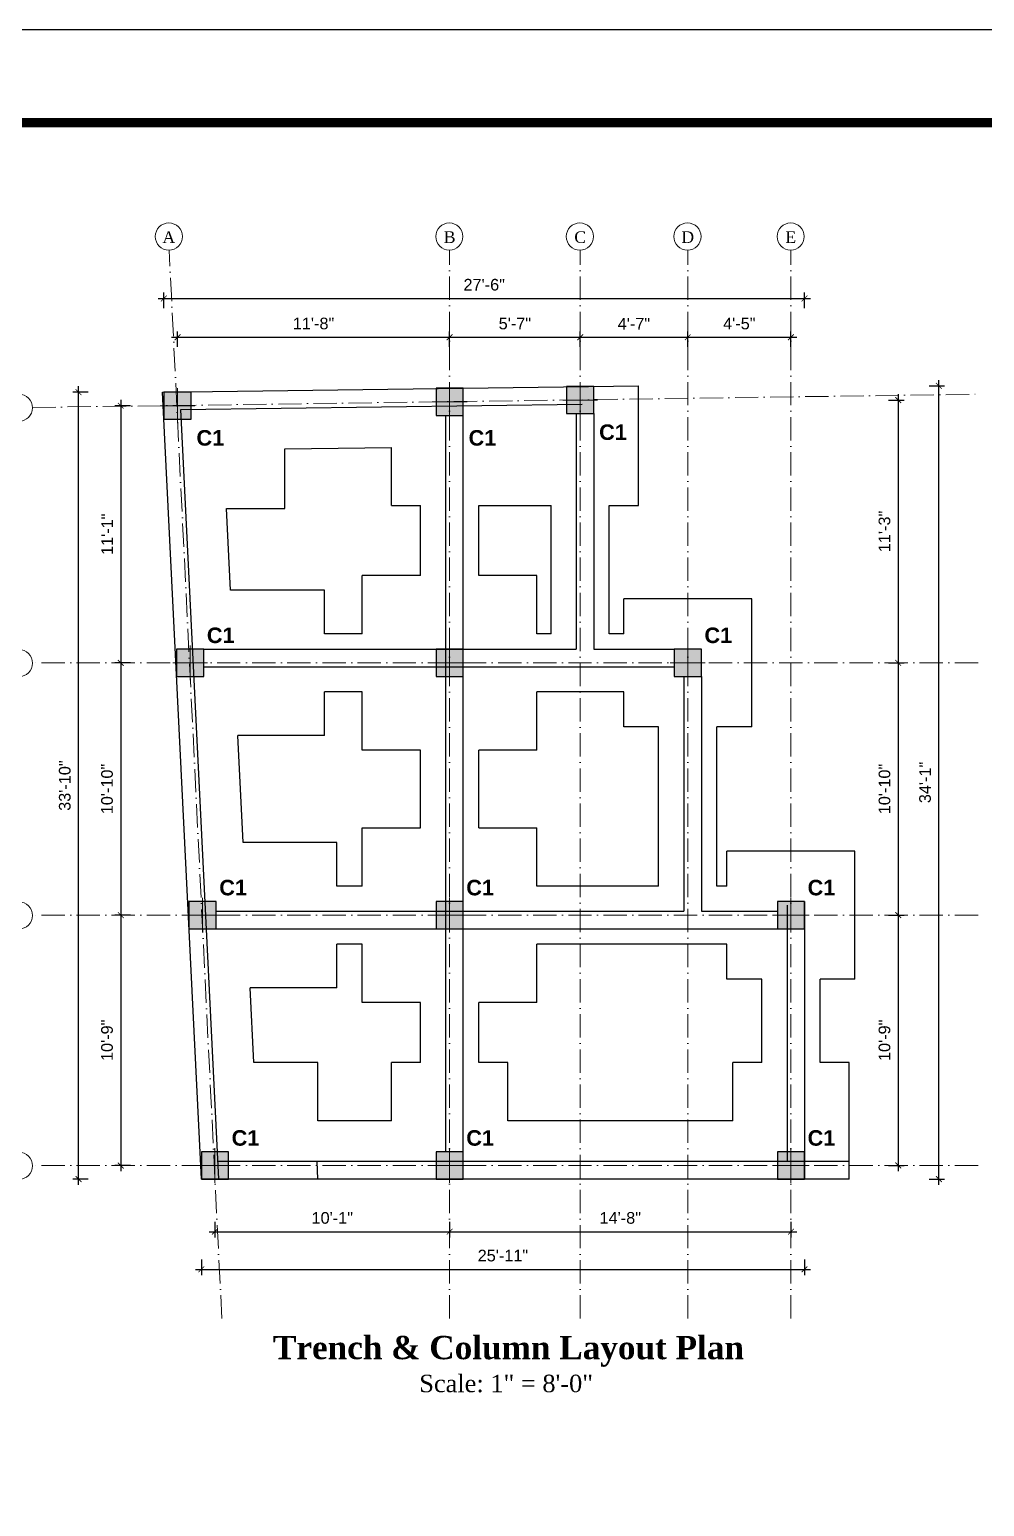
# Model space of a CAD drawing. Header units: inches. Extents: x -4737 to 13205, y 2479 to 13285.
# Drawn here: x 7877 to 8369, y 10558 to 11319 of the extents above; entities that cross this region are included whole.
import ezdxf

# ---------------------------------------------------------------- set-up
doc = ezdxf.new("R2010")
doc.units = ezdxf.units.IN
doc.header["$MEASUREMENT"] = 0
doc.linetypes.add('ACAD_ISO10W100', pattern=[18, 12, -3, 0, -3])
for name, color, linetype, lineweight in [('CL', 30, 'ACAD_ISO10W100', 13), ('column', 24, 'Continuous', 15), ('Dm', 7, 'Continuous', 13), ('hatch', 252, 'Continuous', 0), ('Hatrch', 7, 'Continuous', 5), ('ns_DIMS', 1, 'Continuous', 0), ('ns_TEXT', 7, 'Continuous', 13), ('WALL', 12, 'Continuous', 30)]:
    doc.layers.add(name, color=color, linetype=linetype, lineweight=lineweight)
doc.styles.add('arial 1000', font='arial.ttf')
doc.styles.get("Standard").update_dxf_attribs({"font": 'arial.ttf'})
doc.dimstyles.new("1-8'", dxfattribs={"dimtxt": 6, "dimasz": 3, "dimexe": 3, "dimexo": 6, "dimgap": 4, "dimtad": 1, "dimdec": 0, "dimzin": 0, "dimdsep": 46, "dimlunit": 4, "dimtxsty": 'arial 1000', "dimblk": 'ARCHTICK', "dimcen": 8, "dimdle": 3, "dimclrt": 7, "dimazin": 0, "dimtfac": 1, "dimtdec": 0, "dimtix": 1, "dimtmove": 2, "dimatfit": 3, "dimfxl": 5, "dimfxlon": 1, "dimarcsym": 0})

# ---------------------------------------------------------------- blocks, each defined once
blk = doc.blocks.new('12 12')
at = {"layer": 'Hatrch'}
blk.add_hatch(color=5, dxfattribs=at).paths.add_polyline_path([(-7, -7), (7, -7), (7, 7), (-7, 7)])
at = {"layer": 'hatch'}
for p, q in [((0, -9), (0, 9)), ((-9, 0), (9, 0))]:
    blk.add_line(p, q, dxfattribs=at)
at = {"layer": 'WALL'}
blk.add_lwpolyline([(-7, -7), (7, -7), (7, 7), (-7, 7)], close=True, dxfattribs=at)
blk = doc.blocks.new('_ArchTick')
at = {"color": 0, "const_width": 0.15}
blk.add_lwpolyline([(-0.5, -0.5), (0.5, 0.5)], dxfattribs=at)
blk = doc.blocks.new('*D484')
at = {"layer": 'Defpoints', "color": 0, "transparency": 16777216}
for p in [(8093.86, 11160.26), (8093.86, 11135.98), (7953.66, 11133.98)]:
    blk.add_point(p, dxfattribs=at)
at = {"layer": 'ns_DIMS', "color": 0, "lineweight": -2, "transparency": 16777216}
for p, q in [((7950.66, 11160.26), (8096.86, 11160.26)), ((7953.66, 11155.26), (7953.66, 11163.26)), ((8093.86, 11155.26), (8093.86, 11163.26))]:
    blk.add_line(p, q, dxfattribs=at)
at = {"layer": 'ns_DIMS', "color": 0, "lineweight": -2, "transparency": 16777216, "xscale": 3, "yscale": 3, "zscale": 3, "rotation": 180}
blk.add_blockref('_ArchTick', (7953.66, 11160.26), dxfattribs=at)
at = {"layer": 'ns_DIMS', "color": 0, "lineweight": -2, "transparency": 16777216, "xscale": 3, "yscale": 3, "zscale": 3}
blk.add_blockref('_ArchTick', (8093.86, 11160.26), dxfattribs=at)
at = {"layer": 'ns_DIMS', "color": 7, "transparency": 16777216, "insert": (8023.76, 11167.32), "char_height": 6, "attachment_point": 5, "style": 'arial 1000'}
blk.add_mtext('11\'-8"', dxfattribs=at)
blk = doc.blocks.new('*D485')
at = {"layer": 'Defpoints', "color": 0, "transparency": 16777216}
for p in [(8161.12, 11160.26), (8093.86, 11135.98), (8161.12, 11136.93)]:
    blk.add_point(p, dxfattribs=at)
at = {"layer": 'ns_DIMS', "color": 0, "lineweight": -2, "transparency": 16777216}
for p, q in [((8090.86, 11160.26), (8164.12, 11160.26)), ((8093.86, 11155.26), (8093.86, 11163.26)), ((8161.12, 11155.26), (8161.12, 11163.26))]:
    blk.add_line(p, q, dxfattribs=at)
at = {"layer": 'ns_DIMS', "color": 0, "lineweight": -2, "transparency": 16777216, "xscale": 3, "yscale": 3, "zscale": 3, "rotation": 180}
blk.add_blockref('_ArchTick', (8093.86, 11160.26), dxfattribs=at)
at = {"layer": 'ns_DIMS', "color": 0, "lineweight": -2, "transparency": 16777216, "xscale": 3, "yscale": 3, "zscale": 3}
blk.add_blockref('_ArchTick', (8161.12, 11160.26), dxfattribs=at)
at = {"layer": 'ns_DIMS', "color": 7, "transparency": 16777216, "insert": (8127.49, 11167.31), "char_height": 6, "attachment_point": 5, "style": 'arial 1000'}
blk.add_mtext('5\'-7"', dxfattribs=at)
blk = doc.blocks.new('*D486')
at = {"layer": 'Defpoints', "color": 0, "transparency": 16777216}
for p in [(8216.57, 11160.26), (8161.12, 11136.93), (8216.57, 11001.48)]:
    blk.add_point(p, dxfattribs=at)
at = {"layer": 'ns_DIMS', "color": 0, "lineweight": -2, "transparency": 16777216}
for p, q in [((8158.12, 11160.26), (8219.57, 11160.26)), ((8161.12, 11155.26), (8161.12, 11163.26)), ((8216.57, 11155.26), (8216.57, 11163.26))]:
    blk.add_line(p, q, dxfattribs=at)
at = {"layer": 'ns_DIMS', "color": 0, "lineweight": -2, "transparency": 16777216, "xscale": 3, "yscale": 3, "zscale": 3, "rotation": 180}
blk.add_blockref('_ArchTick', (8161.12, 11160.26), dxfattribs=at)
at = {"layer": 'ns_DIMS', "color": 0, "lineweight": -2, "transparency": 16777216, "xscale": 3, "yscale": 3, "zscale": 3}
blk.add_blockref('_ArchTick', (8216.57, 11160.26), dxfattribs=at)
at = {"layer": 'ns_DIMS', "color": 7, "transparency": 16777216, "insert": (8188.84, 11167.26), "char_height": 6, "attachment_point": 5, "style": 'arial 1000'}
blk.add_mtext('4\'-7"', dxfattribs=at)
blk = doc.blocks.new('*D487')
at = {"layer": 'Defpoints', "color": 0, "transparency": 16777216}
for p in [(8269.72, 11160.26), (8216.57, 11001.48), (8269.72, 10871.48)]:
    blk.add_point(p, dxfattribs=at)
at = {"layer": 'ns_DIMS', "color": 0, "lineweight": -2, "transparency": 16777216}
for p, q in [((8213.57, 11160.26), (8272.72, 11160.26)), ((8216.57, 11155.26), (8216.57, 11163.26)), ((8269.72, 11155.26), (8269.72, 11163.26))]:
    blk.add_line(p, q, dxfattribs=at)
at = {"layer": 'ns_DIMS', "color": 0, "lineweight": -2, "transparency": 16777216, "xscale": 3, "yscale": 3, "zscale": 3, "rotation": 180}
blk.add_blockref('_ArchTick', (8216.57, 11160.26), dxfattribs=at)
at = {"layer": 'ns_DIMS', "color": 0, "lineweight": -2, "transparency": 16777216, "xscale": 3, "yscale": 3, "zscale": 3}
blk.add_blockref('_ArchTick', (8269.72, 11160.26), dxfattribs=at)
at = {"layer": 'ns_DIMS', "color": 7, "transparency": 16777216, "insert": (8243.14, 11167.31), "char_height": 6, "attachment_point": 5, "style": 'arial 1000'}
blk.add_mtext('4\'-5"', dxfattribs=at)
blk = doc.blocks.new('*D488')
at = {"layer": 'Defpoints', "color": 0, "transparency": 16777216}
for p in [(8276.72, 11180.25), (7946.66, 11131.98), (8276.72, 10869.48)]:
    blk.add_point(p, dxfattribs=at)
at = {"layer": 'ns_DIMS', "color": 0, "lineweight": -2, "transparency": 16777216}
for p, q in [((7943.66, 11180.25), (8279.72, 11180.25)), ((7946.66, 11175.25), (7946.66, 11183.25)), ((8276.72, 11175.25), (8276.72, 11183.25))]:
    blk.add_line(p, q, dxfattribs=at)
at = {"layer": 'ns_DIMS', "color": 0, "lineweight": -2, "transparency": 16777216, "xscale": 3, "yscale": 3, "zscale": 3, "rotation": 180}
blk.add_blockref('_ArchTick', (7946.66, 11180.25), dxfattribs=at)
at = {"layer": 'ns_DIMS', "color": 0, "lineweight": -2, "transparency": 16777216, "xscale": 3, "yscale": 3, "zscale": 3}
blk.add_blockref('_ArchTick', (8276.72, 11180.25), dxfattribs=at)
at = {"layer": 'ns_DIMS', "color": 7, "transparency": 16777216, "insert": (8111.69, 11187.31), "char_height": 6, "attachment_point": 5, "style": 'arial 1000'}
blk.add_mtext('27\'-6"', dxfattribs=at)
blk = doc.blocks.new('*D489')
at = {"layer": 'Defpoints', "color": 0, "transparency": 16777216}
for p in [(7944.66, 11124.98), (7924.44, 10992.48), (7951.19, 10992.48)]:
    blk.add_point(p, dxfattribs=at)
at = {"layer": 'ns_DIMS', "color": 0, "lineweight": -2, "transparency": 16777216}
for p, q in [((7924.44, 11127.98), (7924.44, 10989.48)), ((7929.44, 11124.98), (7921.44, 11124.98)), ((7929.44, 10992.48), (7921.44, 10992.48))]:
    blk.add_line(p, q, dxfattribs=at)
at = {"layer": 'ns_DIMS', "color": 0, "lineweight": -2, "transparency": 16777216, "xscale": 3, "yscale": 3, "zscale": 3}
for p, rotation in [((7924.44, 11124.98), 90), ((7924.44, 10992.48), 270)]:
    blk.add_blockref('_ArchTick', p, dxfattribs=dict(at, rotation=rotation))
at = {"layer": 'ns_DIMS', "color": 7, "transparency": 16777216, "insert": (7917.43, 11058.73), "char_height": 6, "attachment_point": 5, "rotation": 90, "style": 'arial 1000'}
blk.add_mtext('11\'-1"', dxfattribs=at)
blk = doc.blocks.new('*D490')
at = {"layer": 'Defpoints', "color": 0, "transparency": 16777216}
for p in [(7951.19, 10992.48), (7924.44, 10862.48), (7957.59, 10862.48)]:
    blk.add_point(p, dxfattribs=at)
at = {"layer": 'ns_DIMS', "color": 0, "lineweight": -2, "transparency": 16777216}
for p, q in [((7929.44, 10992.48), (7921.44, 10992.48)), ((7924.44, 10995.48), (7924.44, 10859.48)), ((7929.44, 10862.48), (7921.44, 10862.48))]:
    blk.add_line(p, q, dxfattribs=at)
at = {"layer": 'ns_DIMS', "color": 0, "lineweight": -2, "transparency": 16777216, "xscale": 3, "yscale": 3, "zscale": 3}
for p, rotation in [((7924.44, 10992.48), 90), ((7924.44, 10862.48), 270)]:
    blk.add_blockref('_ArchTick', p, dxfattribs=dict(at, rotation=rotation))
at = {"layer": 'ns_DIMS', "color": 7, "transparency": 16777216, "insert": (7917.38, 10927.48), "char_height": 6, "attachment_point": 5, "rotation": 90, "style": 'arial 1000'}
blk.add_mtext('10\'-10"', dxfattribs=at)
blk = doc.blocks.new('*D476')
at = {"layer": 'Defpoints', "color": 0, "transparency": 16777216}
for p in [(7957.59, 10862.48), (7924.44, 10733.48), (7963.95, 10733.48)]:
    blk.add_point(p, dxfattribs=at)
at = {"layer": 'ns_DIMS', "color": 0, "lineweight": -2, "transparency": 16777216}
for p, q in [((7929.44, 10862.48), (7921.44, 10862.48)), ((7924.44, 10865.48), (7924.44, 10730.48)), ((7929.44, 10733.48), (7921.44, 10733.48))]:
    blk.add_line(p, q, dxfattribs=at)
at = {"layer": 'ns_DIMS', "color": 0, "lineweight": -2, "transparency": 16777216, "xscale": 3, "yscale": 3, "zscale": 3}
for p, rotation in [((7924.44, 10862.48), 90), ((7924.44, 10733.48), 270)]:
    blk.add_blockref('_ArchTick', p, dxfattribs=dict(at, rotation=rotation))
at = {"layer": 'ns_DIMS', "color": 7, "transparency": 16777216, "insert": (7917.38, 10797.98), "char_height": 6, "attachment_point": 5, "rotation": 90, "style": 'arial 1000'}
blk.add_mtext('10\'-9"', dxfattribs=at)
blk = doc.blocks.new('*D477')
at = {"layer": 'Defpoints', "color": 0, "transparency": 16777216}
for p in [(7902.67, 11131.98), (7946.66, 11131.98), (7965.95, 10726.48)]:
    blk.add_point(p, dxfattribs=at)
at = {"layer": 'ns_DIMS', "color": 0, "lineweight": -2, "transparency": 16777216}
for p, q in [((7902.67, 10723.48), (7902.67, 11134.98)), ((7907.67, 11131.98), (7899.67, 11131.98)), ((7907.67, 10726.48), (7899.67, 10726.48))]:
    blk.add_line(p, q, dxfattribs=at)
at = {"layer": 'ns_DIMS', "color": 0, "lineweight": -2, "transparency": 16777216, "xscale": 3, "yscale": 3, "zscale": 3}
for p, rotation in [((7902.67, 11131.98), 90), ((7902.67, 10726.48), 270)]:
    blk.add_blockref('_ArchTick', p, dxfattribs=dict(at, rotation=rotation))
at = {"layer": 'ns_DIMS', "color": 7, "transparency": 16777216, "insert": (7895.61, 10929.23), "char_height": 6, "attachment_point": 5, "rotation": 90, "style": 'arial 1000'}
blk.add_mtext('33\'-10"', dxfattribs=at)
blk = doc.blocks.new('*D478')
at = {"layer": 'Defpoints', "color": 0, "transparency": 16777216}
for p in [(7972.95, 10724.48), (8093.86, 10724.48), (8093.86, 10699.37)]:
    blk.add_point(p, dxfattribs=at)
at = {"layer": 'ns_DIMS', "color": 0, "lineweight": -2, "transparency": 16777216}
for p, q in [((7972.95, 10704.37), (7972.95, 10696.37)), ((8093.86, 10704.37), (8093.86, 10696.37)), ((7969.95, 10699.37), (8096.86, 10699.37))]:
    blk.add_line(p, q, dxfattribs=at)
at = {"layer": 'ns_DIMS', "color": 0, "lineweight": -2, "transparency": 16777216, "xscale": 3, "yscale": 3, "zscale": 3, "rotation": 180}
blk.add_blockref('_ArchTick', (7972.95, 10699.37), dxfattribs=at)
at = {"layer": 'ns_DIMS', "color": 0, "lineweight": -2, "transparency": 16777216, "xscale": 3, "yscale": 3, "zscale": 3}
blk.add_blockref('_ArchTick', (8093.86, 10699.37), dxfattribs=at)
at = {"layer": 'ns_DIMS', "color": 7, "transparency": 16777216, "insert": (8033.4, 10706.43), "char_height": 6, "attachment_point": 5, "style": 'arial 1000'}
blk.add_mtext('10\'-1"', dxfattribs=at)
blk = doc.blocks.new('*D479')
at = {"layer": 'Defpoints', "color": 0, "transparency": 16777216}
for p in [(8093.86, 10724.48), (8269.72, 10724.48), (8269.72, 10699.37)]:
    blk.add_point(p, dxfattribs=at)
at = {"layer": 'ns_DIMS', "color": 0, "lineweight": -2, "transparency": 16777216}
for p, q in [((8093.86, 10704.37), (8093.86, 10696.37)), ((8269.72, 10704.37), (8269.72, 10696.37)), ((8090.86, 10699.37), (8272.72, 10699.37))]:
    blk.add_line(p, q, dxfattribs=at)
at = {"layer": 'ns_DIMS', "color": 0, "lineweight": -2, "transparency": 16777216, "xscale": 3, "yscale": 3, "zscale": 3, "rotation": 180}
blk.add_blockref('_ArchTick', (8093.86, 10699.37), dxfattribs=at)
at = {"layer": 'ns_DIMS', "color": 0, "lineweight": -2, "transparency": 16777216, "xscale": 3, "yscale": 3, "zscale": 3}
blk.add_blockref('_ArchTick', (8269.72, 10699.37), dxfattribs=at)
at = {"layer": 'ns_DIMS', "color": 7, "transparency": 16777216, "insert": (8181.79, 10706.43), "char_height": 6, "attachment_point": 5, "style": 'arial 1000'}
blk.add_mtext('14\'-8"', dxfattribs=at)
blk = doc.blocks.new('*D269')
at = {"layer": 'Defpoints', "color": 0, "transparency": 16777216}
for p in [(7965.95, 10726.48), (8276.72, 10726.48), (8276.72, 10679.97)]:
    blk.add_point(p, dxfattribs=at)
at = {"layer": 'ns_DIMS', "color": 0, "lineweight": -2, "transparency": 16777216}
for p, q in [((7962.95, 10679.97), (8279.72, 10679.97)), ((7965.95, 10684.97), (7965.95, 10676.97)), ((8276.72, 10684.97), (8276.72, 10676.97))]:
    blk.add_line(p, q, dxfattribs=at)
at = {"layer": 'ns_DIMS', "color": 0, "lineweight": -2, "transparency": 16777216, "xscale": 3, "yscale": 3, "zscale": 3, "rotation": 180}
blk.add_blockref('_ArchTick', (7965.95, 10679.97), dxfattribs=at)
at = {"layer": 'ns_DIMS', "color": 0, "lineweight": -2, "transparency": 16777216, "xscale": 3, "yscale": 3, "zscale": 3}
blk.add_blockref('_ArchTick', (8276.72, 10679.97), dxfattribs=at)
at = {"layer": 'ns_DIMS', "color": 7, "transparency": 16777216, "insert": (8121.33, 10687.03), "char_height": 6, "attachment_point": 5, "style": 'arial 1000'}
blk.add_mtext('25\'-11"', dxfattribs=at)
blk = doc.blocks.new('*D480')
at = {"layer": 'Defpoints', "color": 0, "transparency": 16777216}
for p in [(8170.12, 11127.93), (8225.57, 10992.48), (8325.01, 10992.48)]:
    blk.add_point(p, dxfattribs=at)
at = {"layer": 'ns_DIMS', "color": 0, "lineweight": -2, "transparency": 16777216}
for p, q in [((8320.01, 11127.93), (8328.01, 11127.93)), ((8325.01, 11130.93), (8325.01, 10989.48)), ((8320.01, 10992.48), (8328.01, 10992.48))]:
    blk.add_line(p, q, dxfattribs=at)
at = {"layer": 'ns_DIMS', "color": 0, "lineweight": -2, "transparency": 16777216, "xscale": 3, "yscale": 3, "zscale": 3}
for p, rotation in [((8325.01, 11127.93), 90), ((8325.01, 10992.48), 270)]:
    blk.add_blockref('_ArchTick', p, dxfattribs=dict(at, rotation=rotation))
at = {"layer": 'ns_DIMS', "color": 7, "transparency": 16777216, "insert": (8317.94, 11060.2), "char_height": 6, "attachment_point": 5, "rotation": 90, "style": 'arial 1000'}
blk.add_mtext('11\'-3"', dxfattribs=at)
blk = doc.blocks.new('*D481')
at = {"layer": 'Defpoints', "color": 0, "transparency": 16777216}
for p in [(8225.57, 10992.48), (8278.72, 10862.48), (8325.01, 10862.48)]:
    blk.add_point(p, dxfattribs=at)
at = {"layer": 'ns_DIMS', "color": 0, "lineweight": -2, "transparency": 16777216}
for p, q in [((8320.01, 10992.48), (8328.01, 10992.48)), ((8325.01, 10995.48), (8325.01, 10859.48)), ((8320.01, 10862.48), (8328.01, 10862.48))]:
    blk.add_line(p, q, dxfattribs=at)
at = {"layer": 'ns_DIMS', "color": 0, "lineweight": -2, "transparency": 16777216, "xscale": 3, "yscale": 3, "zscale": 3}
for p, rotation in [((8325.01, 10992.48), 90), ((8325.01, 10862.48), 270)]:
    blk.add_blockref('_ArchTick', p, dxfattribs=dict(at, rotation=rotation))
at = {"layer": 'ns_DIMS', "color": 7, "transparency": 16777216, "insert": (8317.95, 10927.48), "char_height": 6, "attachment_point": 5, "rotation": 90, "style": 'arial 1000'}
blk.add_mtext('10\'-10"', dxfattribs=at)
blk = doc.blocks.new('*D482')
at = {"layer": 'Defpoints', "color": 0, "transparency": 16777216}
for p in [(8278.72, 10862.48), (8278.72, 10733.48), (8325.01, 10733.48)]:
    blk.add_point(p, dxfattribs=at)
at = {"layer": 'ns_DIMS', "color": 0, "lineweight": -2, "transparency": 16777216}
for p, q in [((8320.01, 10862.48), (8328.01, 10862.48)), ((8325.01, 10865.48), (8325.01, 10730.48)), ((8320.01, 10733.48), (8328.01, 10733.48))]:
    blk.add_line(p, q, dxfattribs=at)
at = {"layer": 'ns_DIMS', "color": 0, "lineweight": -2, "transparency": 16777216, "xscale": 3, "yscale": 3, "zscale": 3}
for p, rotation in [((8325.01, 10862.48), 90), ((8325.01, 10733.48), 270)]:
    blk.add_blockref('_ArchTick', p, dxfattribs=dict(at, rotation=rotation))
at = {"layer": 'ns_DIMS', "color": 7, "transparency": 16777216, "insert": (8317.95, 10797.98), "char_height": 6, "attachment_point": 5, "rotation": 90, "style": 'arial 1000'}
blk.add_mtext('10\'-9"', dxfattribs=at)
blk = doc.blocks.new('*D483')
at = {"layer": 'Defpoints', "color": 0, "transparency": 16777216}
for p in [(8191.12, 11135.23), (8345.92, 11135.23), (8276.72, 10726.48)]:
    blk.add_point(p, dxfattribs=at)
at = {"layer": 'ns_DIMS', "color": 0, "lineweight": -2, "transparency": 16777216}
for p, q in [((8340.92, 11135.23), (8348.92, 11135.23)), ((8345.92, 10723.48), (8345.92, 11138.23)), ((8340.92, 10726.48), (8348.92, 10726.48))]:
    blk.add_line(p, q, dxfattribs=at)
at = {"layer": 'ns_DIMS', "color": 0, "lineweight": -2, "transparency": 16777216, "xscale": 3, "yscale": 3, "zscale": 3}
for p, rotation in [((8345.92, 11135.23), 90), ((8345.92, 10726.48), 270)]:
    blk.add_blockref('_ArchTick', p, dxfattribs=dict(at, rotation=rotation))
at = {"layer": 'ns_DIMS', "color": 7, "transparency": 16777216, "insert": (8338.86, 10930.85), "char_height": 6, "attachment_point": 5, "rotation": 90, "style": 'arial 1000'}
blk.add_mtext('34\'-1"', dxfattribs=at)

msp = doc.modelspace()

# ---------------------------------------------------------------- linework, layer by layer
msp.add_lwpolyline([(6193.59, 9073.79), (6193.59, 11318.83), (9368.39, 11318.83), (9368.39, 9073.79)], close=True)
at = {"const_width": 4.8}
msp.add_lwpolyline([(9320.39, 9121.79), (9320.39, 11270.83), (6337.59, 11270.83), (6337.59, 9121.79)], close=True, dxfattribs=at)
at = {"layer": 'CL'}
for p, q in [((7976.5, 10654.6), (7949.37, 11205.19)), ((8093.86, 10654.6), (8093.86, 11205.19)), ((8161.12, 10654.6), (8161.12, 11205.19)), ((8216.57, 10654.6), (8216.57, 11205.19)), ((8269.72, 10654.6), (8269.72, 11205.19)), ((7878.94, 11124.08), (8366.14, 11130.9)), ((8366.14, 10992.48), (7878.94, 10992.48)), ((8366.14, 10862.48), (7878.94, 10862.48)), ((8366.14, 10733.48), (7878.94, 10733.48))]:
    msp.add_line(p, q, dxfattribs=at)
at = {"layer": 'ns_DIMS'}
for centre in [(7949.23, 11212.18), (8093.71, 11212.18), (8160.97, 11212.18), (8216.43, 11212.18), (8269.57, 11212.18), (7871.96, 11123.94), (7871.96, 10992.33), (7871.96, 10862.33), (7871.96, 10733.33)]:
    msp.add_circle(centre, 6.99, dxfattribs=at)
at = {"layer": 'WALL'}
for p, q in [((7945.97, 11131.98), (8191.12, 11135.23)), ((8191.12, 11073.54), (8191.12, 11135.23)), ((7965.95, 10726.48), (7945.97, 11131.98)), ((7955.42, 11123.1), (8162.11, 11125.85)), ((7974.96, 10726.48), (7955.42, 11123.1)), ((8091.86, 10740.48), (8091.86, 11119.98)), ((8100.86, 10740.48), (8100.86, 11119.98)), ((8159.12, 11120.93), (8159.12, 10999.48)), ((8168.12, 11120.93), (8168.12, 10999.48)), ((8008.96, 11102.81), (8063.86, 11103.54)), ((8008.96, 11072.01), (8008.96, 11102.81)), ((8063.86, 11073.54), (8063.86, 11103.54)), ((8063.86, 11073.54), (8078.86, 11073.54)), ((8078.86, 11037.48), (8078.86, 11073.54)), ((8108.86, 11037.48), (8108.86, 11073.54)), ((8108.86, 11073.54), (8146.12, 11073.54)), ((8146.12, 11007.48), (8146.12, 11073.54)), ((8176.12, 11007.48), (8176.12, 11073.54)), ((8176.12, 11073.54), (8191.12, 11073.54)), ((7981.03, 11029.98), (7978.96, 11072.01)), ((7978.96, 11072.01), (8008.96, 11072.01)), ((8048.86, 11007.48), (8048.86, 11037.48)), ((8078.86, 11037.48), (8048.86, 11037.48)), ((8138.86, 11037.48), (8108.86, 11037.48)), ((8138.86, 11007.48), (8138.86, 11037.48)), ((8029.4, 11029.98), (7981.03, 11029.98)), ((8029.4, 11007.48), (8029.4, 11029.98)), ((8249.57, 11025.48), (8183.57, 11025.48)), ((8183.57, 11007.48), (8183.57, 11025.48)), ((8249.57, 10959.48), (8249.57, 11025.48)), ((8048.86, 11007.48), (8029.4, 11007.48)), ((8146.12, 11007.48), (8138.86, 11007.48)), ((8183.57, 11007.48), (8176.12, 11007.48)), ((7967.19, 10999.48), (8159.12, 10999.48)), ((8168.12, 10999.48), (8209.57, 10999.48)), ((7967.19, 10990.48), (8209.57, 10990.48)), ((8214.57, 10985.48), (8214.57, 10864.48)), ((8223.57, 10985.48), (8223.57, 10864.48)), ((8048.86, 10977.48), (8029.4, 10977.48)), ((8029.4, 10954.98), (8029.4, 10977.48)), ((8048.86, 10947.48), (8048.86, 10977.48)), ((8183.57, 10977.48), (8138.86, 10977.48)), ((8138.86, 10947.48), (8138.86, 10977.48)), ((8183.57, 10959.48), (8183.57, 10977.48)), ((8201.57, 10959.48), (8183.57, 10959.48)), ((8201.57, 10877.48), (8201.57, 10959.48)), ((8231.57, 10877.48), (8231.57, 10959.48)), ((8249.57, 10959.48), (8231.57, 10959.48)), ((7987.44, 10899.98), (7984.73, 10954.98)), ((8029.4, 10954.98), (7984.73, 10954.98)), ((8078.86, 10947.48), (8048.86, 10947.48)), ((8078.86, 10907.48), (8078.86, 10947.48)), ((8108.86, 10907.48), (8108.86, 10947.48)), ((8138.86, 10947.48), (8108.86, 10947.48)), ((8048.86, 10907.48), (8078.86, 10907.48)), ((8048.86, 10877.48), (8048.86, 10907.48)), ((8108.86, 10907.48), (8138.86, 10907.48)), ((8138.86, 10877.48), (8138.86, 10907.48)), ((8035.8, 10899.98), (7987.44, 10899.98)), ((8035.8, 10877.48), (8035.8, 10899.98)), ((8302.72, 10895.48), (8236.72, 10895.48)), ((8236.72, 10877.48), (8236.72, 10895.48)), ((8302.72, 10829.48), (8302.72, 10895.48)), ((8048.86, 10877.48), (8035.8, 10877.48)), ((8201.57, 10877.48), (8138.86, 10877.48)), ((8236.72, 10877.48), (8231.57, 10877.48)), ((8276.72, 10869.48), (8276.72, 10726.48)), ((7973.59, 10864.48), (8214.57, 10864.48)), ((8223.57, 10864.48), (8262.72, 10864.48)), ((8267.72, 10867.71), (8267.72, 10735.48)), ((7973.59, 10855.48), (8262.72, 10855.48)), ((8048.86, 10847.48), (8035.8, 10847.48)), ((8035.8, 10824.98), (8035.8, 10847.48)), ((8048.86, 10817.48), (8048.86, 10847.48)), ((8236.72, 10847.48), (8138.86, 10847.48)), ((8138.86, 10817.48), (8138.86, 10847.48)), ((8236.72, 10829.48), (8236.72, 10847.48)), ((7993.03, 10786.48), (7991.13, 10824.98)), ((8035.8, 10824.98), (7991.13, 10824.98)), ((8254.72, 10829.48), (8236.72, 10829.48)), ((8254.72, 10786.48), (8254.72, 10829.48)), ((8284.72, 10786.48), (8284.72, 10829.48)), ((8302.72, 10829.48), (8284.72, 10829.48)), ((8078.86, 10817.48), (8048.86, 10817.48)), ((8078.86, 10786.48), (8078.86, 10817.48)), ((8108.86, 10786.48), (8108.86, 10817.48)), ((8138.86, 10817.48), (8108.86, 10817.48)), ((8026.02, 10786.48), (7993.03, 10786.48)), ((8026.02, 10756.48), (8026.02, 10786.48)), ((8078.86, 10786.48), (8063.86, 10786.48)), ((8063.86, 10756.48), (8063.86, 10786.48)), ((8123.86, 10786.48), (8108.86, 10786.48)), ((8123.86, 10756.48), (8123.86, 10786.48)), ((8254.72, 10786.48), (8239.72, 10786.48)), ((8239.72, 10756.48), (8239.72, 10786.48)), ((8299.72, 10786.48), (8284.72, 10786.48)), ((8299.72, 10726.48), (8299.72, 10786.48)), ((8063.86, 10756.48), (8026.02, 10756.48)), ((8239.72, 10756.48), (8123.86, 10756.48)), ((8299.72, 10735.48), (7974.52, 10735.48)), ((8026.02, 10726.48), (8025.58, 10735.48)), ((8299.72, 10726.48), (7965.95, 10726.48))]:
    msp.add_line(p, q, dxfattribs=at)

# ---------------------------------------------------------------- block references
at = {"layer": 'column'}
for p in [(8093.86, 11126.98), (8161.12, 11127.93), (7953.66, 11124.98), (7960.19, 10992.48), (8093.86, 10992.48), (8216.57, 10992.48), (7966.59, 10862.48), (8093.86, 10862.48), (8269.72, 10862.48), (7972.95, 10733.48), (8093.86, 10733.48), (8269.72, 10733.48)]:
    msp.add_blockref('12 12', p, dxfattribs=at)

# ---------------------------------------------------------------- texts
at = {"layer": 'Dm', "char_height": 8, "attachment_point": 3}
for insert in [(7977.73, 11112.42), (8117.92, 11112.42), (8185.18, 11115.36), (7983.07, 11010.68), (8239.45, 11010.68), (7989.47, 10880.68), (8116.73, 10880.68), (8292.59, 10880.68), (7995.83, 10751.68), (8116.73, 10751.68), (8292.59, 10751.68)]:
    msp.add_mtext('{\\fArial|b1|i0|c0|p34;C1}', dxfattribs=dict(at, insert=insert))
at = {"layer": 'ns_DIMS', "char_height": 6, "attachment_point": 1}
for s, insert in [('\\pi7.75541;{\\fTimes New Roman|b0|i0|c0|p18;A}', (7938.16, 11214.86)), ('\\pi8.23125;{\\fTimes New Roman|b0|i0|c0|p18;B}', (8082.65, 11214.86)), ('\\pi8.22909;{\\fTimes New Roman|b0|i0|c0|p18;C}', (8149.9, 11214.86)), ('\\pi7.91546;{\\fTimes New Roman|b0|i0|c0|p18;D}', (8205.36, 11214.86)), ('\\pi8.3567;{\\fTimes New Roman|b0|i0|c0|p18;E}', (8258.51, 11214.86))]:
    msp.add_mtext_dynamic_manual_height_columns(s, width=21.7401, gutter_width=72, heights=[4.46], dxfattribs=dict(at, insert=insert))
at = {"layer": 'ns_TEXT', "insert": (7933.13, 10645.67), "char_height": 14.4, "attachment_point": 1}
msp.add_mtext_dynamic_manual_height_columns('\\pi69.70839;{\\fTimes New Roman|b1|i0|c0|p18;\\H0.83333x;Trench & Column Layout Plan\\P\\pi145.10241;\\fTimes New Roman|b0|i0|c0|p18;\\H0.75x;Scale: 1" = 8\'-0"}', width=376.0257, gutter_width=72, heights=[72.58], dxfattribs=at)

# ---------------------------------------------------------------- dimensions: what is measured, and where the dimension line sits
at = {"layer": 'ns_DIMS'}
for base, p1, p2, picture, middle in [((8276.72, 11180.25), (7946.66, 11131.98), (8276.72, 10869.48), '*D488', (8111.69, 11187.31)), ((8093.86, 11160.26), (7953.66, 11133.98), (8093.86, 11135.98), '*D484', (8023.76, 11167.32)), ((8161.12, 11160.26), (8093.86, 11135.98), (8161.12, 11136.93), '*D485', (8127.49, 11167.31)), ((8216.57, 11160.26), (8161.12, 11136.93), (8216.57, 11001.48), '*D486', (8188.84, 11167.26)), ((8269.72, 11160.26), (8216.57, 11001.48), (8269.72, 10871.48), '*D487', (8243.14, 11167.31)), ((8276.72, 10679.97), (7965.95, 10726.48), (8276.72, 10726.48), '*D269', (8121.33, 10687.03)), ((8093.86, 10699.37), (7972.95, 10724.48), (8093.86, 10724.48), '*D478', (8033.4, 10706.43)), ((8269.72, 10699.37), (8093.86, 10724.48), (8269.72, 10724.48), '*D479', (8181.79, 10706.43))]:
    dim = msp.add_linear_dim(base=base, p1=p1, p2=p2, dimstyle="1-8'", dxfattribs=at)
    dim.commit()
    dim.dimension.update_dxf_attribs({"geometry": picture, "text_midpoint": middle})
for base, p1, p2, picture, middle in [((7902.6708, 11131.9842), (7965.9492, 10726.476), (7946.6623, 11131.9842), '*D477', (7895.6053, 10929.2301)), ((8345.92, 11135.23), (8276.72, 10726.48), (8191.12, 11135.23), '*D483', (8338.86, 10930.85)), ((7924.4392, 10992.476), (7944.6623, 11124.9842), (7951.1901, 10992.476), '*D489', (7917.427, 11058.7301)), ((8325.01, 10992.48), (8170.12, 11127.93), (8225.57, 10992.48), '*D480', (8317.94, 11060.2)), ((7924.44, 10862.48), (7951.19, 10992.48), (7957.59, 10862.48), '*D490', (7917.38, 10927.48)), ((8325.01, 10862.48), (8225.57, 10992.48), (8278.72, 10862.48), '*D481', (8317.95, 10927.48)), ((7924.44, 10733.48), (7957.59, 10862.48), (7963.95, 10733.48), '*D476', (7917.38, 10797.98)), ((8325.01, 10733.48), (8278.72, 10862.48), (8278.72, 10733.48), '*D482', (8317.95, 10797.98))]:
    dim = msp.add_linear_dim(base=base, p1=p1, p2=p2, angle=90, dimstyle="1-8'", dxfattribs=at)
    dim.commit()
    dim.dimension.update_dxf_attribs({"geometry": picture, "text_midpoint": middle})

doc.saveas('drawing.dxf')
